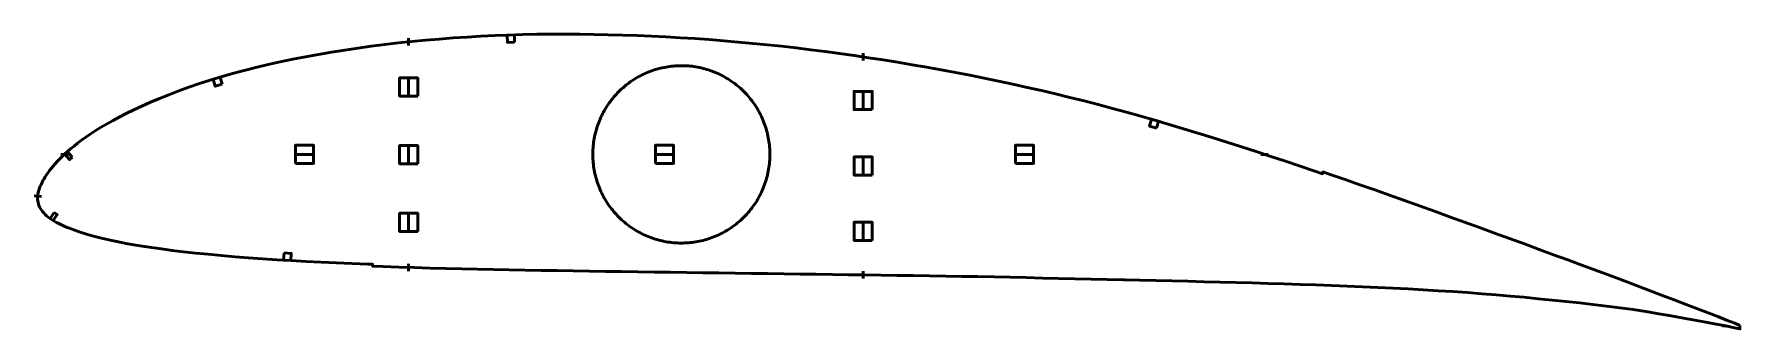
# Model space of a CAD drawing. Header units: metres. Extents: x -3 to 935, y -96 to 66.
import ezdxf

# ---------------------------------------------------------------- set-up
doc = ezdxf.new("R2010")
doc.units = ezdxf.units.M
doc.layers.add('Layer', color=1, linetype='Continuous', lineweight=50)

msp = doc.modelspace()

# ---------------------------------------------------------------- linework, layer by layer
at = {"layer": 'Layer'}
for p, q in [((202.63, 59.83), (202.63, 63.83)), ((352.63, 48.75), (352.63, 49.25)), ((452.63, 51.57), (452.63, 55.57)), ((202.63, 42.54), (202.63, 31.54)), ((452.63, 35.1), (452.63, 24.1)), ((15.39, 0), (11.39, 0)), ((150.87, 0), (139.87, 0)), ((202.63, 5.34), (202.63, -5.66)), ((303.94, 0), (303.44, 0)), ((348.83, 0), (337.83, 0)), ((401.31, 0), (401.81, 0)), ((452.63, -0.86), (452.63, -11.86)), ((546.8, 0), (535.8, 0)), ((671.27, 0), (675.27, 0)), ((0.69, -23.12), (-3.3, -22.81)), ((202.63, -31.85), (202.63, -42.85)), ((452.63, -36.81), (452.63, -47.81)), ((352.63, -48.75), (352.63, -49.25)), ((202.63, -60.15), (202.63, -64.15)), ((452.63, -64.28), (452.63, -68.28)), ((860.37, -65.57), (860.19, -66.03)), ((594.82, -68.83), (598.81, -69.14)), ((855.79, -82.24), (855.71, -82.73)), ((897.8, -79.7), (897.61, -80.16)), ((895.37, -88.04), (895.29, -88.53)), ((915.05, -91.58), (914.98, -92.08)), ((916.5, -86.85), (916.3, -87.3)), ((925.09, -94.24), (929.08, -94.55))]:
    msp.add_line(p, q, dxfattribs=at)
for points in [[(934.71, -94), (931.91, -92.86), (927.41, -91.11), (922.54, -89.19), (917.22, -87.12), (911.41, -84.9), (905.17, -82.52), (898.56, -79.99), (891.65, -77.35), (884.54, -74.64), (877.35, -71.93), (870.11, -69.25), (862.77, -66.48), (855.34, -63.66), (847.79, -60.85), (840.11, -58.01), (832.3, -55.16), (824.34, -52.24), (816.26, -49.28), (808.08, -46.29), (799.84, -43.28), (791.58, -40.27), (783.32, -37.26), (775.05, -34.26), (766.79, -31.28), (758.54, -28.31), (750.3, -25.36), (742.09, -22.43), (733.91, -19.53), (725.75, -16.67), (717.6, -13.84), (709.47, -11.03), (705.44, -9.65), (705.1, -10.65), (701.02, -9.25), (692.93, -6.51), (684.85, -3.81), (676.77, -1.14), (668.7, 1.49), (660.62, 4.1), (652.57, 6.68), (644.57, 9.21), (636.63, 11.68), (628.74, 14.1), (620.88, 16.45), (613.05, 18.74), (605.23, 20.98), (597.42, 23.16), (589.62, 25.28), (581.83, 27.35), (574.04, 29.35), (566.25, 31.3), (558.45, 33.2), (550.62, 35.04), (542.79, 36.82), (534.93, 38.56), (527.07, 40.25), (519.19, 41.88), (511.3, 43.46), (503.39, 44.98), (495.45, 46.46), (487.49, 47.89), (479.51, 49.27), (471.53, 50.61), (463.54, 51.9), (455.56, 53.13), (447.58, 54.31), (439.6, 55.44), (431.63, 56.51), (423.67, 57.53), (415.71, 58.49), (407.75, 59.4), (399.79, 60.25), (391.84, 61.04), (383.89, 61.77), (375.94, 62.45), (367.99, 63.07), (360.04, 63.63), (352.08, 64.13), (344.12, 64.58), (336.17, 64.97), (328.23, 65.31), (320.3, 65.59), (312.38, 65.8), (304.47, 65.96), (296.58, 66.06), (288.73, 66.11), (280.93, 66.09), (273.18, 66.01), (265.47, 65.85), (257.79, 65.62), (250.11, 65.31), (242.44, 64.94), (234.79, 64.49), (227.17, 63.98), (219.56, 63.4), (211.99, 62.75), (204.45, 62.03), (196.96, 61.23), (189.51, 60.37), (182.12, 59.44), (174.78, 58.43), (167.5, 57.35), (160.28, 56.2), (153.12, 54.95), (146, 53.64), (138.98, 52.28), (132.08, 50.86), (125.33, 49.37), (118.71, 47.81), (112.22, 46.17), (105.87, 44.45), (99.64, 42.66), (93.55, 40.8), (87.61, 38.88), (81.83, 36.9), (76.24, 34.88), (70.83, 32.81), (65.63, 30.73), (60.68, 28.64), (55.97, 26.57), (51.54, 24.52), (47.38, 22.48), (43.48, 20.48), (39.83, 18.5), (36.43, 16.58), (33.26, 14.7), (30.33, 12.88), (27.61, 11.12), (25.1, 9.41), (22.78, 7.74), (20.63, 6.12), (18.64, 4.55), (16.8, 3.02), (15.08, 1.54), (13.5, 0.1), (12.03, -1.29), (10.67, -2.64), (9.41, -3.96), (8.24, -5.24), (7.16, -6.5), (6.15, -7.71), (5.23, -8.9), (4.37, -10.06), (3.58, -11.2), (2.85, -12.31), (2.18, -13.37), (1.58, -14.41), (1.04, -15.46), (0.55, -16.5), (0.11, -17.47), (-0.26, -18.41), (-0.57, -19.37), (-0.83, -20.32), (-1.04, -21.23), (-1.2, -22.13), (-1.31, -23.02), (-1.36, -23.85), (-1.37, -24.69), (-1.3, -25.53), (-1.15, -26.38), (-0.93, -27.24), (-0.64, -28.09), (-0.27, -28.94), (0.17, -29.78), (0.69, -30.6), (1.31, -31.42), (2, -32.22), (2.76, -33.01), (3.6, -33.78), (4.52, -34.54), (5.51, -35.28), (6.58, -36), (7.74, -36.7), (8.99, -37.39), (10.33, -38.07), (11.76, -38.76), (13.29, -39.44), (14.92, -40.13), (16.66, -40.83), (18.52, -41.53), (20.5, -42.23), (22.63, -42.94), (24.93, -43.65), (27.41, -44.36), (30.09, -45.1), (32.98, -45.85), (36.1, -46.61), (39.48, -47.38), (43.15, -48.15), (47.13, -48.92), (51.46, -49.68), (56.18, -50.45), (61.28, -51.23), (66.76, -52.01), (72.61, -52.78), (78.85, -53.52), (85.45, -54.24), (92.38, -54.94), (99.6, -55.63), (107.02, -56.29), (114.59, -56.91), (122.28, -57.47), (130.12, -57.98), (138.13, -58.43), (146.28, -58.85), (154.56, -59.25), (162.94, -59.62), (171.43, -59.96), (180, -60.29), (182.87, -60.4), (182.84, -61.45), (188.57, -61.66), (197.19, -61.97), (205.8, -62.25), (214.44, -62.5), (223.12, -62.73), (231.84, -62.95), (240.57, -63.16), (249.3, -63.35), (258.02, -63.53), (266.75, -63.68), (275.53, -63.81), (284.35, -63.93), (293.18, -64.06), (302.04, -64.2), (310.9, -64.33), (319.79, -64.45), (328.7, -64.57), (337.62, -64.69), (346.53, -64.82), (355.45, -64.95), (364.37, -65.08), (373.28, -65.21), (382.19, -65.33), (391.11, -65.44), (400.03, -65.56), (408.95, -65.68), (417.87, -65.81), (426.79, -65.94), (435.7, -66.06), (444.62, -66.17), (453.53, -66.29), (462.44, -66.4), (471.33, -66.52), (480.22, -66.65), (489.1, -66.79), (497.99, -66.93), (506.86, -67.08), (515.72, -67.24), (524.57, -67.41), (533.43, -67.59), (542.3, -67.79), (551.2, -67.99), (560.1, -68.18), (569, -68.37), (577.9, -68.56), (586.79, -68.76), (595.68, -68.96), (604.57, -69.17), (613.46, -69.38), (622.34, -69.58), (631.2, -69.78), (640.04, -70), (648.87, -70.23), (657.69, -70.47), (666.53, -70.72), (675.35, -70.98), (684.13, -71.23), (692.85, -71.5), (701.5, -71.78), (710.12, -72.1), (718.7, -72.42), (727.2, -72.76), (735.6, -73.14), (743.96, -73.56), (752.3, -74.02), (760.61, -74.5), (768.85, -74.97), (776.93, -75.45), (784.84, -76.01), (792.73, -76.65), (800.62, -77.3), (808.43, -77.92), (816.13, -78.6), (823.8, -79.36), (831.44, -80.13), (839.01, -80.84), (846.46, -81.61), (853.88, -82.5), (861.34, -83.46), (868.76, -84.41), (875.99, -85.38), (883.07, -86.47), (890.1, -87.64), (897, -88.82), (903.68, -89.98), (910.02, -91.14), (916.03, -92.27), (921.66, -93.34), (926.89, -94.36), (931.71, -95.32), (934.69, -95.95)], [(401.31, 0), (401.3, 1.02), (401.27, 2.05), (401.21, 3.07), (401.14, 4.09), (401.04, 5.11), (400.92, 6.13), (400.78, 7.15), (400.62, 8.16), (400.44, 9.17), (400.24, 10.17), (400.01, 11.17), (399.77, 12.16), (399.5, 13.15), (399.22, 14.14), (398.91, 15.11), (398.58, 16.09), (398.24, 17.05), (397.87, 18.01), (397.48, 18.95), (397.07, 19.89), (396.65, 20.82), (396.2, 21.75), (395.73, 22.66), (395.25, 23.56), (394.74, 24.45), (394.22, 25.33), (393.68, 26.2), (393.12, 27.06), (392.55, 27.91), (391.95, 28.74), (391.34, 29.56), (390.71, 30.37), (390.07, 31.16), (389.4, 31.95), (388.73, 32.71), (388.03, 33.46), (387.32, 34.2), (386.6, 34.92), (385.86, 35.63), (385.1, 36.32), (384.33, 37), (383.55, 37.66), (382.75, 38.3), (381.94, 38.93), (381.12, 39.53), (380.28, 40.12), (379.43, 40.7), (378.57, 41.25), (377.7, 41.79), (376.82, 42.31), (375.93, 42.81), (375.02, 43.29), (374.11, 43.75), (373.19, 44.19), (372.26, 44.62), (371.32, 45.02), (370.37, 45.4), (369.41, 45.77), (368.45, 46.11), (367.48, 46.43), (366.5, 46.73), (365.52, 47.02), (364.53, 47.28), (363.53, 47.52), (362.53, 47.74), (361.53, 47.93), (360.52, 48.11), (359.51, 48.27), (358.5, 48.4), (357.48, 48.51), (356.46, 48.6), (355.44, 48.67), (354.42, 48.72), (353.39, 48.75), (352.37, 48.75), (351.35, 48.74), (350.33, 48.7), (349.3, 48.64), (348.29, 48.56), (347.27, 48.46), (346.25, 48.34), (345.24, 48.19), (344.23, 48.02), (343.22, 47.84), (342.22, 47.63), (341.23, 47.4), (340.23, 47.15), (339.25, 46.88), (338.27, 46.59), (337.29, 46.27), (336.32, 45.94), (335.36, 45.59), (334.41, 45.21), (333.47, 44.82), (332.53, 44.41), (331.6, 43.97), (330.69, 43.52), (329.78, 43.05), (328.88, 42.56), (327.99, 42.05), (327.11, 41.52), (326.25, 40.98), (325.39, 40.41), (324.55, 39.83), (323.72, 39.23), (322.91, 38.61), (322.1, 37.98), (321.31, 37.33), (320.54, 36.66), (319.77, 35.98), (319.03, 35.28), (318.29, 34.57), (317.58, 33.84), (316.87, 33.09), (316.19, 32.33), (315.52, 31.56), (314.86, 30.77), (314.23, 29.97), (313.61, 29.15), (313, 28.32), (312.42, 27.48), (311.85, 26.63), (311.3, 25.77), (310.77, 24.89), (310.26, 24.01), (309.76, 23.11), (309.29, 22.2), (308.83, 21.29), (308.39, 20.36), (307.97, 19.42), (307.58, 18.48), (307.2, 17.53), (306.84, 16.57), (306.5, 15.6), (306.19, 14.63), (305.89, 13.65), (305.61, 12.66), (305.36, 11.67), (305.12, 10.67), (304.91, 9.67), (304.72, 8.66), (304.55, 7.65), (304.4, 6.64), (304.27, 5.62), (304.16, 4.6), (304.08, 3.58), (304.01, 2.56), (303.97, 1.54), (303.95, 0.51), (303.95, -0.51), (303.97, -1.54), (304.01, -2.56), (304.08, -3.58), (304.16, -4.6), (304.27, -5.62), (304.4, -6.64), (304.55, -7.65), (304.72, -8.66), (304.91, -9.67), (305.12, -10.67), (305.36, -11.67), (305.61, -12.66), (305.89, -13.65), (306.19, -14.63), (306.5, -15.6), (306.84, -16.57), (307.2, -17.53), (307.58, -18.48), (307.97, -19.42), (308.39, -20.36), (308.83, -21.29), (309.29, -22.2), (309.76, -23.11), (310.26, -24.01), (310.77, -24.89), (311.3, -25.77), (311.85, -26.63), (312.42, -27.48), (313, -28.32), (313.61, -29.15), (314.23, -29.97), (314.86, -30.77), (315.52, -31.56), (316.19, -32.33), (316.87, -33.09), (317.58, -33.84), (318.29, -34.57), (319.03, -35.28), (319.77, -35.98), (320.54, -36.66), (321.31, -37.33), (322.1, -37.98), (322.91, -38.61), (323.72, -39.23), (324.55, -39.83), (325.39, -40.41), (326.25, -40.98), (327.11, -41.52), (327.99, -42.05), (328.88, -42.56), (329.78, -43.05), (330.69, -43.52), (331.6, -43.97), (332.53, -44.41), (333.47, -44.82), (334.41, -45.21), (335.36, -45.59), (336.32, -45.94), (337.29, -46.27), (338.27, -46.59), (339.25, -46.88), (340.23, -47.15), (341.23, -47.4), (342.22, -47.63), (343.22, -47.84), (344.23, -48.02), (345.24, -48.19), (346.25, -48.34), (347.27, -48.46), (348.29, -48.56), (349.3, -48.64), (350.33, -48.7), (351.35, -48.74), (352.37, -48.75), (353.39, -48.75), (354.42, -48.72), (355.44, -48.67), (356.46, -48.6), (357.48, -48.51), (358.5, -48.4), (359.51, -48.27), (360.52, -48.11), (361.53, -47.93), (362.53, -47.74), (363.53, -47.52), (364.53, -47.28), (365.52, -47.02), (366.5, -46.73), (367.48, -46.43), (368.45, -46.11), (369.41, -45.77), (370.37, -45.4), (371.32, -45.02), (372.26, -44.62), (373.19, -44.19), (374.11, -43.75), (375.02, -43.29), (375.93, -42.81), (376.82, -42.31), (377.7, -41.79), (378.57, -41.25), (379.43, -40.7), (380.28, -40.12), (381.12, -39.53), (381.94, -38.93), (382.75, -38.3), (383.55, -37.66), (384.33, -37), (385.1, -36.32), (385.86, -35.63), (386.6, -34.92), (387.32, -34.2), (388.03, -33.46), (388.73, -32.71), (389.4, -31.95), (390.07, -31.16), (390.71, -30.37), (391.34, -29.56), (391.95, -28.74), (392.55, -27.91), (393.12, -27.06), (393.68, -26.2), (394.22, -25.33), (394.74, -24.45), (395.25, -23.56), (395.73, -22.66), (396.2, -21.75), (396.65, -20.82), (397.07, -19.89), (397.48, -18.95), (397.87, -18.01), (398.24, -17.05), (398.58, -16.09), (398.91, -15.11), (399.22, -14.14), (399.5, -13.15), (399.77, -12.16), (400.01, -11.17), (400.24, -10.17), (400.44, -9.17), (400.62, -8.16), (400.78, -7.15), (400.92, -6.13), (401.04, -5.11), (401.14, -4.09), (401.21, -3.07), (401.27, -2.05), (401.3, -1.02), (401.31, 0)]]:
    msp.add_lwpolyline(points, close=True, dxfattribs=at)
for points in [[(260.93, 61.71), (256.93, 61.59), (256.81, 65.59), (260.81, 65.71), (260.93, 61.71)], [(100.12, 38.63), (96.3, 37.46), (95.13, 41.29), (98.95, 42.45), (100.12, 38.63)], [(207.63, 32.04), (197.63, 32.04), (197.63, 42.04), (207.63, 42.04), (207.63, 32.04)], [(457.63, 24.6), (447.63, 24.6), (447.63, 34.6), (457.63, 34.6), (457.63, 24.6)], [(613.91, 14.32), (610.07, 15.45), (611.2, 19.29), (615.03, 18.16), (613.91, 14.32)], [(17.68, -1.5), (16.2, -2.85), (13.52, 0.12), (15, 1.46), (17.68, -1.5)], [(140.37, -5), (140.37, 5), (150.37, 5), (150.37, -5), (140.37, -5)], [(207.63, -5.16), (197.63, -5.16), (197.63, 4.84), (207.63, 4.84), (207.63, -5.16)], [(338.33, -5), (338.33, 5), (348.33, 5), (348.33, -5), (338.33, -5)], [(536.3, -5), (536.3, 5), (546.3, 5), (546.3, -5), (536.3, -5)], [(457.63, -11.36), (447.63, -11.36), (447.63, -1.36), (457.63, -1.36), (457.63, -11.36)], [(7.76, -31.97), (9.42, -33.08), (7.2, -36.41), (5.54, -35.3), (7.76, -31.97)], [(207.63, -42.35), (197.63, -42.35), (197.63, -32.35), (207.63, -32.35), (207.63, -42.35)], [(457.63, -47.31), (447.63, -47.31), (447.63, -37.31), (457.63, -37.31), (457.63, -47.31)], [(134.14, -54.2), (138.13, -54.42), (137.91, -58.42), (133.91, -58.19), (134.14, -54.2)]]:
    msp.add_lwpolyline(points, dxfattribs=at)

doc.saveas('drawing.dxf')
